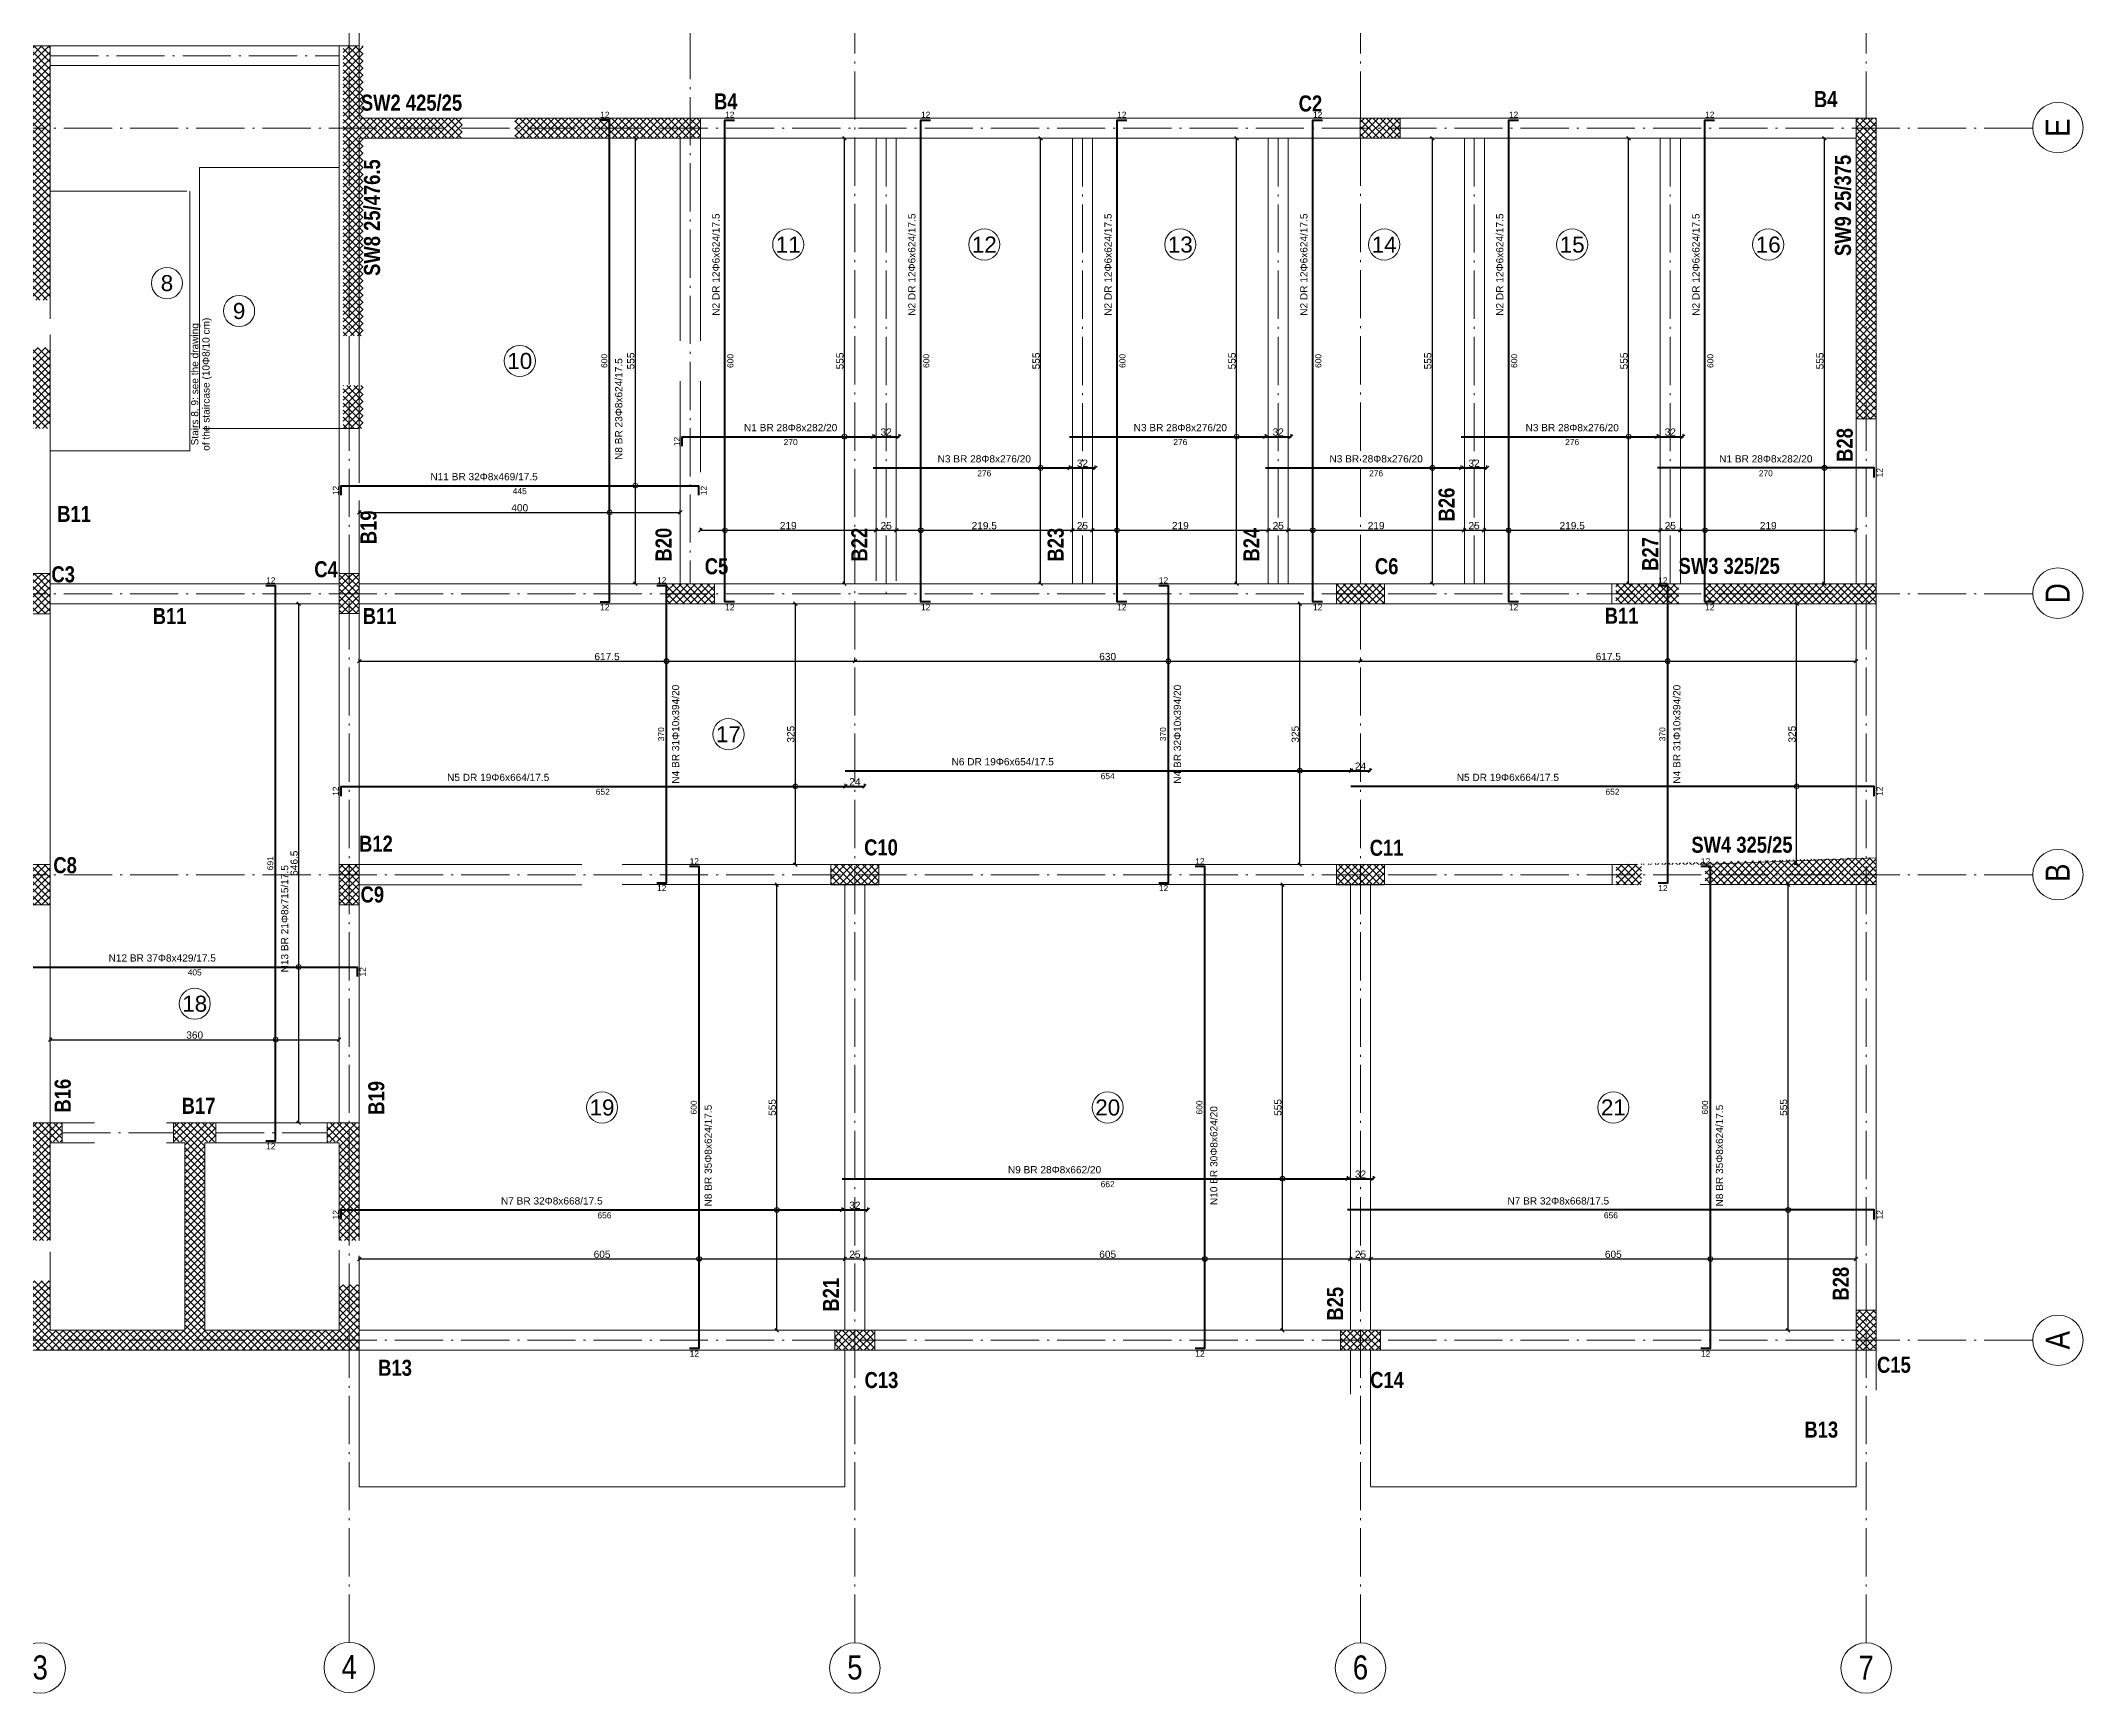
# Model space of a CAD drawing. Header units: millimetres. Extents: x -455 to 11942, y -2742 to 3320.
# Drawn here: x 1581 to 4126, y 158 to 2217 of the extents above; entities that cross this region are included whole.
import ezdxf
from ezdxf.enums import TextEntityAlignment as Align

# ---------------------------------------------------------------- set-up
doc = ezdxf.new("R2010")
doc.units = ezdxf.units.MM
doc.linetypes.add('DASHDOT', pattern=[82.5, 60, -10, 2.5, -10])
doc.linetypes.add('Solid Line copy-002', pattern=[82.5, 60, -10, 2.5, -10])
for name, color, linetype, lineweight in [('!Column', 10, 'Continuous', 50), ('!Hatch', 70, 'Continuous', 25), ('035', 30, 'Continuous', 30), ('Osi', 70, 'DASHDOT', 25), ('R-BARS-BOTTOM', 1, 'Continuous', 50), ('R-DIM', 3, 'Continuous', 18), ('R-TEXT', 7, 'Continuous', 18)]:
    doc.layers.add(name, color=color, linetype=linetype, lineweight=lineweight)
doc.layers.add('text', color=7, linetype='Continuous')
doc.styles.add('GENERATED_STYLE_2', font='ARIALN.TTF')
doc.styles.add('GENERATED_STYLE_3', font='ARIALNB.TTF')
doc.styles.add('RC_TEXT', font='arial.ttf')
doc.dimstyles.new('RC_DIM', dxfattribs={"dimtxt": 9, "dimasz": 4.5, "dimexe": 3, "dimexo": 0, "dimgap": 1.2, "dimtad": 1, "dimdec": 1, "dimdsep": 46, "dimtxsty": 'RC_TEXT', "dimblk": 'OBLIQUE', "dimcen": 2.5, "dimclrd": 3, "dimclre": 3, "dimclrt": 3, "dimazin": 3, "dimtfac": 1, "dimtmove": 2, "dimatfit": 3})

# ---------------------------------------------------------------- blocks, each defined once
blk = doc.blocks.new('FORMWORK_BACKGROUND')
at = {"layer": '!Hatch', "lineweight": 13}
h = blk.add_hatch(dxfattribs=at)
h.set_pattern_fill('ANSI37', color=8, scale=50)
h.set_pattern_definition([(45, (1555.457, 1600.075), (-4.41942, 4.41942), []), (135, (1555.457, 1600.075), (-4.41942, -4.41942), [])])
h.paths.add_polyline_path([(1580.4, 2210.6), (1567.9, 2210.6), (1567.9, 1827.3), (1580.4, 1827.3), (1580.4, 1834.7), (1567.9, 1834.7), (1567.9, 1893.7), (1580.4, 1893.7)])
h.paths.add_polyline_path([(1592.9, 2210.6), (1580.4, 2210.6), (1580.4, 1893.7), (1592.9, 1893.7)])
h.paths.add_polyline_path([(1580.4, 1734.1), (1592.9, 1734.1), (1592.9, 1834.7), (1580.4, 1834.7)])
h.paths.add_polyline_path([(1567.9, 1734.1), (1580.4, 1734.1), (1580.4, 1827.3), (1567.9, 1827.3)])
h = blk.add_hatch(dxfattribs=at)
h.set_pattern_fill('ANSI37', color=8, scale=50)
h.set_pattern_definition([(45, (1978.057, 1586.286), (-4.419417, 4.419417), []), (135, (1978.057, 1586.286), (-4.419417, -4.419417), [])])
h.paths.add_polyline_path([(2171.9, 2120.6), (2106.3, 2120.6), (2106.3, 2107.8), (2171.9, 2107.8)], flags=16)
h.paths.add_polyline_path([(2171.9, 2107.8), (2106.3, 2107.8), (2106.3, 2095.6), (2171.9, 2095.6)], flags=16)
h.paths.add_polyline_path([(2402.9, 2120.6), (2390.4, 2120.6), (2390.4, 2095.6), (2402.9, 2095.6)])
h.paths.add_polyline_path([(1957.9, 1849.3), (1970.5, 1849.3), (1970.5, 1787.6), (1957.9, 1787.6), (1957.9, 1766.1), (1957.9, 1766.1), (1957.9, 1788.6)], flags=16)
h.paths.add_polyline_path([(1970.5, 1849.3), (1982.9, 1849.3), (1982.9, 1787.6), (1970.5, 1787.6)], flags=16)
h.paths.add_polyline_path([(1957.9, 1734.1), (1982.9, 1734.1), (1982.9, 2095.6), (2390.4, 2095.6), (2390.4, 2120.6), (1982.9, 2120.6), (1982.9, 2210.6), (1957.9, 2210.6)])
h = blk.add_hatch(dxfattribs=at)
h.set_pattern_fill('ANSI37', color=8, scale=50, angle=90)
h.set_pattern_definition([(135, (497715.356, -894511.977), (-4.419417382, -4.419417382), []), (225, (497715.356, -894511.977), (4.419417382, -4.419417382), [])])
h.paths.add_polyline_path([(3224.9, 2108.1), (3224.9, 2095.6), (3249.9, 2095.6), (3249.9, 2108.1)])
h.paths.add_polyline_path([(3224.9, 2120.6), (3224.9, 2108.1), (3249.9, 2108.1), (3249.9, 2120.6)])
h.paths.add_polyline_path([(3249.9, 2108.1), (3272.7, 2108.1), (3272.7, 2120.6), (3249.9, 2120.6)])
h.paths.add_polyline_path([(3249.9, 2108.1), (3249.9, 2095.6), (3272.7, 2095.6), (3272.7, 2108.1)])
h.paths.add_polyline_path([(3272.7, 2108.1), (3272.7, 2095.6), (3274.9, 2095.6), (3274.9, 2108.1)])
h.paths.add_polyline_path([(3272.7, 2120.6), (3272.7, 2108.1), (3274.9, 2108.1), (3274.9, 2120.6)])
h = blk.add_hatch(dxfattribs=at)
h.set_pattern_fill('ANSI37', color=8, scale=50)
h.set_pattern_definition([(45, (-894889.693, -493219.714), (-4.419417382, 4.419417382), []), (135, (-894889.693, -493219.714), (-4.419417382, -4.419417382), [])])
h.paths.add_polyline_path([(3855.4, 2120.6), (3842.9, 2120.6), (3842.9, 1745.6), (3855.4, 1745.6)])
h.paths.add_polyline_path([(3867.9, 2120.6), (3855.4, 2120.6), (3855.4, 1745.6), (3867.9, 1745.6)])
h = blk.add_hatch(dxfattribs=at)
h.set_pattern_fill('ANSI37', color=8, scale=50)
h.set_pattern_definition([(45, (-894949.693, -493139.3046), (-4.419417382, 4.419417382), []), (135, (-894949.693, -493139.3046), (-4.419417382, -4.419417382), [])])
h.paths.add_polyline_path([(1580.4, 1553.1), (1567.9, 1553.1), (1567.9, 1528.1), (1580.4, 1528.1)])
h.paths.add_polyline_path([(1592.9, 1553.1), (1580.4, 1553.1), (1580.4, 1528.1), (1592.9, 1528.1)])
h.paths.add_polyline_path([(1580.4, 1528.1), (1580.4, 1505.4), (1592.9, 1505.4), (1592.9, 1528.1)])
h.paths.add_polyline_path([(1580.4, 1528.1), (1567.9, 1528.1), (1567.9, 1505.4), (1580.4, 1505.4)])
h.paths.add_polyline_path([(1580.4, 1505.4), (1567.9, 1505.4), (1567.9, 1503.1), (1580.4, 1503.1)])
h.paths.add_polyline_path([(1592.9, 1505.4), (1580.4, 1505.4), (1580.4, 1503.1), (1592.9, 1503.1)])
h = blk.add_hatch(dxfattribs=at)
h.set_pattern_fill('ANSI37', color=8, scale=50)
h.set_pattern_definition([(45, (-894544.699, -493139.0317), (-4.419417382, 4.419417382), []), (135, (-894544.699, -493139.0317), (-4.419417382, -4.419417382), [])])
h.paths.add_polyline_path([(1965.4, 1553.4), (1952.9, 1553.4), (1952.9, 1528.4), (1965.4, 1528.4)])
h.paths.add_polyline_path([(1977.9, 1553.4), (1965.4, 1553.4), (1965.4, 1528.4), (1977.9, 1528.4)])
h.paths.add_polyline_path([(1965.4, 1528.4), (1965.4, 1505.6), (1977.9, 1505.6), (1977.9, 1528.4)])
h.paths.add_polyline_path([(1965.4, 1528.4), (1952.9, 1528.4), (1952.9, 1505.6), (1965.4, 1505.6)])
h.paths.add_polyline_path([(1965.4, 1505.6), (1952.9, 1505.6), (1952.9, 1503.4), (1965.4, 1503.4)])
h.paths.add_polyline_path([(1977.9, 1505.6), (1965.4, 1505.6), (1965.4, 1503.4), (1977.9, 1503.4)])
h = blk.add_hatch(dxfattribs=at)
h.set_pattern_fill('ANSI37', color=8, scale=50)
h.set_pattern_definition([(45, (-895634.693, -493139.714), (-4.419417382, 4.419417382), []), (135, (-895634.693, -493139.714), (-4.419417382, -4.419417382), [])])
h.paths.add_polyline_path([(2420.4, 1528), (2420.4, 1540.6), (2360.4, 1540.6), (2360.4, 1528)])
h.paths.add_polyline_path([(2360.4, 1528), (2360.4, 1515.6), (2420.4, 1515.6), (2420.4, 1528)])
h = blk.add_hatch(dxfattribs=at)
h.set_pattern_fill('ANSI37', color=8, scale=50)
h.set_pattern_definition([(45, (-894824.693, -493139.714), (-4.419417382, 4.419417382), []), (135, (-894824.693, -493139.714), (-4.419417382, -4.419417382), [])])
h.paths.add_polyline_path([(3255.4, 1528), (3255.4, 1540.6), (3195.4, 1540.6), (3195.4, 1528)])
h.paths.add_polyline_path([(3195.4, 1528), (3195.4, 1515.6), (3255.4, 1515.6), (3255.4, 1528)])
h = blk.add_hatch(dxfattribs=at)
h.set_pattern_fill('ANSI37', color=8, scale=50)
h.set_pattern_definition([(45, (3585.307, 1463.786), (-4.41942, 4.41942), []), (135, (3585.307, 1463.786), (-4.41942, -4.41942), [])])
h.paths.add_polyline_path([(3654.9, 1540.6), (3621.6, 1540.6), (3621.6, 1528.1), (3654.9, 1528.1)], flags=16)
h.paths.add_polyline_path([(3654.9, 1528.1), (3621.6, 1528.1), (3621.6, 1515.6), (3649.7, 1515.6), (3654.9, 1515.6)], flags=16)
h.paths.add_polyline_path([(3855.4, 1540.6), (3543.4, 1540.6), (3543.4, 1528), (3855.4, 1528.1)])
h.paths.add_polyline_path([(3855.4, 1528.1), (3543.4, 1528), (3543.4, 1515.6), (3855.4, 1515.6)])
h.paths.add_polyline_path([(3867.9, 1540.6), (3855.4, 1540.6), (3855.4, 1528.1), (3867.9, 1528.1)])
h.paths.add_polyline_path([(3867.9, 1528.1), (3855.4, 1528.1), (3855.4, 1515.6), (3867.9, 1515.6)])
h = blk.add_hatch(dxfattribs=at)
h.set_pattern_fill('ANSI37', color=8, scale=50)
h.set_pattern_definition([(45, (3585.748, 1145.519), (-4.41942, 4.41942), []), (135, (3585.748, 1145.519), (-4.41942, -4.41942), [])])
h.paths.add_polyline_path([(3654.9, 1190.6), (3615.6, 1190.6), (3575.5, 1190.6), (3575.5, 1178.1), (3654.9, 1178.1)], flags=16)
h.paths.add_polyline_path([(3654.9, 1178.1), (3575.5, 1178.1), (3575.5, 1165.6), (3654.9, 1165.6)], flags=16)
h.paths.add_polyline_path([(3855.4, 1199.1), (3543.9, 1190.6), (3543.9, 1178), (3855.4, 1178.1)])
h.paths.add_polyline_path([(3855.4, 1178.1), (3543.9, 1178), (3543.9, 1165.6), (3855.4, 1165.6)])
h.paths.add_polyline_path([(3867.9, 1199.1), (3855.4, 1199.1), (3855.4, 1178.1), (3867.9, 1178.1)])
h.paths.add_polyline_path([(3867.9, 1178.1), (3855.4, 1178.1), (3855.4, 1165.6), (3867.9, 1165.6)])
h = blk.add_hatch(dxfattribs=at)
h.set_pattern_fill('ANSI37', color=8, scale=50)
h.set_pattern_definition([(45, (-894949.697, -493471.8046), (-4.419417382, 4.419417382), []), (135, (-894949.697, -493471.8046), (-4.419417382, -4.419417382), [])])
h.paths.add_polyline_path([(1580.4, 1190.6), (1567.9, 1190.6), (1567.9, 1165.6), (1580.4, 1165.6)])
h.paths.add_polyline_path([(1592.9, 1190.6), (1580.4, 1190.6), (1580.4, 1165.6), (1592.9, 1165.6)])
h.paths.add_polyline_path([(1580.4, 1165.6), (1580.4, 1142.9), (1592.9, 1142.9), (1592.9, 1165.6)])
h.paths.add_polyline_path([(1580.4, 1165.6), (1567.9, 1165.6), (1567.9, 1142.9), (1580.4, 1142.9)])
h.paths.add_polyline_path([(1580.4, 1142.9), (1567.9, 1142.9), (1567.9, 1140.6), (1580.4, 1140.6)])
h.paths.add_polyline_path([(1592.9, 1142.9), (1580.4, 1142.9), (1580.4, 1140.6), (1592.9, 1140.6)])
h = blk.add_hatch(dxfattribs=at)
h.set_pattern_fill('ANSI37', color=8, scale=50)
h.set_pattern_definition([(45, (-894544.7005, -493471.8046), (-4.419417382, 4.419417382), []), (135, (-894544.7005, -493471.8046), (-4.419417382, -4.419417382), [])])
h.paths.add_polyline_path([(1965.4, 1190.6), (1952.9, 1190.6), (1952.9, 1165.6), (1965.4, 1165.6)])
h.paths.add_polyline_path([(1977.9, 1190.6), (1965.4, 1190.6), (1965.4, 1165.6), (1977.9, 1165.6)])
h.paths.add_polyline_path([(1965.4, 1165.6), (1965.4, 1142.9), (1977.9, 1142.9), (1977.9, 1165.6)])
h.paths.add_polyline_path([(1965.4, 1165.6), (1952.9, 1165.6), (1952.9, 1142.9), (1965.4, 1142.9)])
h.paths.add_polyline_path([(1965.4, 1142.9), (1952.9, 1142.9), (1952.9, 1140.6), (1965.4, 1140.6)])
h.paths.add_polyline_path([(1977.9, 1142.9), (1965.4, 1142.9), (1965.4, 1140.6), (1977.9, 1140.6)])
h = blk.add_hatch(dxfattribs=at)
h.set_pattern_fill('ANSI37', color=8, scale=50)
h.set_pattern_definition([(45, (-895444.6946, -493459.714), (-4.419417382, 4.419417382), []), (135, (-895444.6946, -493459.714), (-4.419417382, -4.419417382), [])])
h.paths.add_polyline_path([(2625.4, 1178), (2625.4, 1190.6), (2565.4, 1190.6), (2565.4, 1178)])
h.paths.add_polyline_path([(2565.4, 1178), (2565.4, 1165.6), (2625.4, 1165.6), (2625.4, 1178)])
h = blk.add_hatch(dxfattribs=at)
h.set_pattern_fill('ANSI37', color=8, scale=50)
h.set_pattern_definition([(45, (-894824.752, -493460.0694), (-4.419417382, 4.419417382), []), (135, (-894824.752, -493460.0694), (-4.419417382, -4.419417382), [])])
h.paths.add_polyline_path([(3255.4, 1177.6), (3255.4, 1190.3), (3195.4, 1190.3), (3195.4, 1177.6)])
h.paths.add_polyline_path([(3195.4, 1165.6), (3255.4, 1165.6), (3255.4, 1177.6), (3195.4, 1177.6)])
h = blk.add_hatch(dxfattribs=at)
h.set_pattern_fill('ANSI37', color=8, scale=50)
h.set_pattern_definition([(45, (-894949.708, -493039.025), (-4.419417382, 4.419417382), []), (135, (-894949.708, -493039.025), (-4.419417382, -4.419417382), [])])
h.paths.add_polyline_path([(1965.5, 598.5), (1580.4, 598.4), (1580.4, 585.6), (1965.5, 585.6)])
h.paths.add_polyline_path([(1580.4, 611), (1567.9, 611), (1567.9, 598.4), (1580.4, 598.4)])
h.paths.add_polyline_path([(1580.4, 598.4), (1567.9, 598.4), (1567.9, 585.6), (1567.9, 585.6), (1580.4, 585.6)])
h.paths.add_polyline_path([(1977.9, 598.5), (1965.5, 598.5), (1965.5, 585.6), (1977.9, 585.6), (1977.9, 586.3)])
h.paths.add_polyline_path([(1764.2, 781.6), (1781.6, 781.6)], flags=16)
h.paths.add_polyline_path([(1977.9, 667.3), (1965.5, 667.3), (1965.5, 598.5), (1977.9, 598.5)])
h.paths.add_polyline_path([(1580.4, 672.3), (1567.9, 672.3), (1567.9, 611), (1580.4, 611)])
h.paths.add_polyline_path([(1592.9, 672.3), (1580.4, 672.3), (1580.4, 611), (1592.9, 611)])
h.paths.add_polyline_path([(1607.9, 869.1), (1580.4, 869.1), (1580.4, 722.3), (1592.9, 722.3), (1592.9, 845.1), (1607.9, 845.1)])
h.paths.add_polyline_path([(1580.4, 869.1), (1567.9, 869.1), (1567.9, 722.3), (1580.4, 722.3)])
h.paths.add_polyline_path([(1965.5, 869.1), (1937.9, 869.1), (1937.9, 845.1), (1952.9, 845.1), (1952.9, 722.3), (1965.5, 722.3)])
h.paths.add_polyline_path([(1977.9, 869.1), (1965.5, 869.1), (1965.5, 722.3), (1977.9, 722.3)])
h.paths.add_polyline_path([(1799.4, 869.1), (1746.4, 869.1), (1746.4, 845.1), (1760.4, 845.1), (1760.4, 610.6), (1592.9, 610.6), (1580.4, 610.8), (1580.4, 598.4), (1965.5, 598.5), (1965.5, 667.3), (1952.9, 667.3), (1952.9, 610.6), (1785.4, 610.6), (1785.4, 845.1), (1799.4, 845.1)])
h = blk.add_hatch(dxfattribs=at)
h.set_pattern_fill('ANSI37', color=8, scale=50)
h.set_pattern_definition([(45, (-892684.754, -493986.8046), (-4.419417382, 4.419417382), []), (135, (-892684.754, -493986.8046), (-4.419417382, -4.419417382), [])])
h.paths.add_polyline_path([(3855.4, 635.6), (3842.9, 635.6), (3842.9, 610.6), (3855.4, 610.6)])
h.paths.add_polyline_path([(3867.9, 635.6), (3855.4, 635.6), (3855.4, 610.6), (3867.9, 610.6)])
h.paths.add_polyline_path([(3855.4, 610.6), (3855.4, 587.9), (3867.9, 587.9), (3867.9, 610.6)])
h.paths.add_polyline_path([(3855.4, 610.6), (3842.9, 610.6), (3842.9, 587.9), (3855.4, 587.9)])
h.paths.add_polyline_path([(3855.4, 587.9), (3842.9, 587.9), (3842.9, 585.6), (3855.4, 585.6)])
h.paths.add_polyline_path([(3867.9, 587.9), (3855.4, 587.9), (3855.4, 585.6), (3867.9, 585.6)])
h = blk.add_hatch(dxfattribs=at)
h.set_pattern_fill('ANSI37', color=8, scale=50, angle=90)
h.set_pattern_definition([(135, (497182.8414, -895911.977), (-4.419417382, -4.419417382), []), (225, (497182.8414, -895911.977), (4.419417382, -4.419417382), [])])
h.paths.add_polyline_path([(2570.4, 598.1), (2570.4, 585.6), (2595.4, 585.6), (2595.4, 598.1)])
h.paths.add_polyline_path([(2570.4, 610.6), (2570.4, 598.1), (2595.4, 598.1), (2595.4, 610.6)])
h.paths.add_polyline_path([(2595.4, 598.1), (2618.2, 598.1), (2618.2, 610.6), (2595.4, 610.6)])
h.paths.add_polyline_path([(2595.4, 598.1), (2595.4, 585.6), (2618.2, 585.6), (2618.2, 598.1)])
h.paths.add_polyline_path([(2618.2, 598.1), (2618.2, 585.6), (2620.4, 585.6), (2620.4, 598.1)])
h.paths.add_polyline_path([(2618.2, 610.6), (2618.2, 598.1), (2620.4, 598.1), (2620.4, 610.6)])
h = blk.add_hatch(dxfattribs=at)
h.set_pattern_fill('ANSI37', color=8, scale=50, angle=90)
h.set_pattern_definition([(135, (497802.8546, -895911.977), (-4.419417382, -4.419417382), []), (225, (497802.8546, -895911.977), (4.419417382, -4.419417382), [])])
h.paths.add_polyline_path([(3200.4, 598.1), (3200.4, 585.6), (3225.4, 585.6), (3225.4, 598.1)])
h.paths.add_polyline_path([(3200.4, 610.6), (3200.4, 598.1), (3225.4, 598.1), (3225.4, 610.6)])
h.paths.add_polyline_path([(3225.4, 598.1), (3248.2, 598.1), (3248.2, 610.6), (3225.4, 610.6)])
h.paths.add_polyline_path([(3225.4, 598.1), (3225.4, 585.6), (3248.2, 585.6), (3248.2, 598.1)])
h.paths.add_polyline_path([(3248.2, 598.1), (3248.2, 585.6), (3250.4, 585.6), (3250.4, 598.1)])
h.paths.add_polyline_path([(3248.2, 610.6), (3248.2, 598.1), (3250.4, 598.1), (3250.4, 610.6)])
at = {"layer": '!Column', "color": 8, "lineweight": 13}
for p, q in [((1977.9, 2120.6), (2402.9, 2120.6)), ((2402.9, 2120.6), (2402.9, 2095.6)), ((3867.9, 2120.6), (3842.9, 2120.6)), ((3842.9, 2120.6), (3842.9, 1745.6)), ((3867.9, 1745.6), (3867.9, 2120.6)), ((2127.8, 2095.6), (1977.9, 2095.6)), ((2402.9, 2095.6), (2139.8, 2095.6)), ((1952.9, 1734.1), (1977.8, 1734.1)), ((3842.9, 1746.1), (3867.9, 1746.1)), ((3570.8, 1540.6), (3538.4, 1540.6)), ((3538.4, 1540.6), (3538.4, 1515.6)), ((3867.9, 1540.6), (3694.7, 1540.6)), ((3867.9, 1515.6), (3867.9, 1540.6)), ((3538.4, 1515.6), (3570.1, 1515.6)), ((3694.7, 1515.6), (3867.9, 1515.6)), ((3867.9, 1199.1), (3648.6, 1190.6)), ((3867.9, 1166), (3867.9, 1199.5)), ((3570.5, 1190.6), (3538.9, 1190.6)), ((3538.9, 1190.6), (3538.9, 1165.6)), ((3538.9, 1165.7), (3570.5, 1165.6)), ((3648.6, 1165.7), (3867.9, 1165.7)), ((1567.9, 869.1), (1607.9, 869.1)), ((1607.9, 869.1), (1607.9, 843.8)), ((1746.4, 869.1), (1799.4, 869.1)), ((1746.4, 869.1), (1746.4, 844.1)), ((1799.4, 869.1), (1799.4, 843.8)), ((1937.9, 869.1), (1977.9, 869.1)), ((1937.9, 869.1), (1937.9, 844.1)), ((1977.9, 869.1), (1977.9, 722.3)), ((1592.9, 844.1), (1592.9, 722.3)), ((1592.9, 843.8), (1592.9, 722.3)), ((1746.4, 844.1), (1760.4, 844.1)), ((1760.4, 844.1), (1760.4, 610.6)), ((1785.4, 844.1), (1785.4, 610.6)), ((1785.4, 844.1), (1799.4, 844.1)), ((1937.9, 844.1), (1952.9, 844.1)), ((1952.9, 843.8), (1952.9, 722.3)), ((1592.9, 708.3), (1592.9, 610.6)), ((1592.9, 708.3), (1592.9, 610.6)), ((1952.9, 710.3), (1952.9, 610.6)), ((1977.9, 703.3), (1977.9, 586.3)), ((1567.9, 585.6), (1977.9, 585.6)), ((1592.9, 610.6), (1760.4, 610.6)), ((1760.4, 610.6), (1592.9, 610.6)), ((1952.9, 610.6), (1785.4, 610.6)), ((1952.9, 610.6), (1785.4, 610.6))]:
    blk.add_line(p, q, dxfattribs=at)
for points in [[(1567.9, 1734.1), (1567.9, 2210.6), (1592.9, 2210.6), (1592.9, 1870.5)], [(1592.9, 2185.4), (1592.9, 2210.6), (1567.9, 2210.6), (1567.9, 2183.4)], [(1952.9, 1789.6), (1952.9, 2210.6), (1977.9, 2210.6), (1977.9, 2120.6)], [(1977.9, 2095.6), (1977.9, 1734.1)], [(1592.9, 1850.5), (1592.9, 1734.1)], [(1952.9, 1734.1), (1952.9, 1767.1)]]:
    blk.add_lwpolyline(points, dxfattribs=at)
for points in [[(3224.9, 2095.6), (3274.9, 2095.6), (3274.9, 2120.6), (3224.9, 2120.6)], [(1567.9, 1553.1), (1567.9, 1503.1), (1592.9, 1503.1), (1592.9, 1553.1)], [(1952.9, 1553.4), (1952.9, 1503.4), (1977.9, 1503.4), (1977.9, 1553.4)], [(2360.4, 1515.6), (2420.4, 1515.6), (2420.4, 1540.6), (2360.4, 1540.6)], [(3195.4, 1515.6), (3255.4, 1515.6), (3255.4, 1540.6), (3195.4, 1540.6)], [(1567.9, 1190.6), (1567.9, 1140.6), (1592.9, 1140.6), (1592.9, 1190.6)], [(1952.9, 1190.6), (1952.9, 1140.6), (1977.9, 1140.6), (1977.9, 1190.6)], [(2565.4, 1165.6), (2625.4, 1165.6), (2625.4, 1190.6), (2565.4, 1190.6)], [(3195.4, 1165.6), (3255.4, 1165.6), (3255.4, 1190.6), (3195.4, 1190.6)], [(3842.9, 635.6), (3842.9, 585.6), (3867.9, 585.6), (3867.9, 635.6)], [(2570.4, 585.6), (2620.4, 585.6), (2620.4, 610.6), (2570.4, 610.6)], [(3200.4, 585.6), (3250.4, 585.6), (3250.4, 610.6), (3200.4, 610.6)]]:
    blk.add_lwpolyline(points, close=True, dxfattribs=at)
at = {"layer": '035', "color": 8, "lineweight": 13}
for p, q in [((1977.9, 2423.8), (1977.9, 2210.6)), ((1567.9, 2210.6), (1977.9, 2210.6)), ((1592.9, 1874.7), (1592.9, 2206.3)), ((1952.9, 1551.6), (1952.9, 2190.6)), ((1977.9, 2190.6), (1977.9, 2190.6)), ((1592.9, 2186), (1952.9, 2186)), ((1977.9, 2120.6), (3867.9, 2120.6)), ((3867.9, 2120.6), (3867.9, 1539.9)), ((1977.9, 2095.6), (3842.9, 2095.6)), ((2377.9, 1843.1), (2377.9, 2096.3)), ((2402.9, 1843.1), (2402.9, 2096.3)), ((2621.9, 1544.1), (2621.9, 2095.6)), ((2646.9, 1544.1), (2646.9, 2095.6)), ((2866.4, 1540.6), (2866.4, 2095.6)), ((2891.4, 1540.6), (2891.4, 2095.6)), ((3110.4, 1540.6), (3110.4, 2095.6)), ((3135.4, 1540.6), (3135.4, 2095.6)), ((3354.9, 1540.6), (3354.9, 2095.6)), ((3379.9, 1540.6), (3379.9, 2095.6)), ((3598.9, 1540.6), (3598.9, 2095.6)), ((3623.9, 1540.6), (3623.9, 2095.6)), ((3842.9, 1540.6), (3842.9, 2096.3)), ((1778.9, 2059.1), (1952.9, 2059.1)), ((1778.9, 2059.1), (1778.9, 1734.1)), ((1592.9, 2029.6), (1762.9, 2029.6)), ((1766.9, 2029.6), (1766.9, 1706.1)), ((1592.9, 1553.4), (1592.9, 1848.2)), ((2377.9, 1540.6), (2377.9, 1793.1)), ((2402.9, 1679.6), (2402.9, 1793.1)), ((1977.8, 1666.1), (1977.8, 1767.1)), ((1782.9, 1734.1), (1952.9, 1734.1)), ((1592.9, 1706.1), (1766.9, 1706.1)), ((1977.9, 1541.4), (1977.9, 1644.2)), ((1952.9, 1540.6), (1592.9, 1540.6)), ((1977.9, 1540.6), (3867.9, 1540.6)), ((1952.9, 1515.6), (1592.9, 1515.6)), ((1592.9, 829.1), (1592.9, 1505.6)), ((1952.9, 1170.9), (1952.9, 1503.4)), ((1977.9, 1515.6), (3842.9, 1515.6)), ((1977.9, 1170.9), (1977.9, 1503.4)), ((3842.9, 1199.1), (3842.9, 1516.3)), ((3867.9, 535.9), (3867.9, 1516.3)), ((1952.9, 1190.6), (2255.4, 1190.6)), ((2305.4, 1190.9), (3538.9, 1190.9)), ((1977.9, 1165.6), (2255.4, 1165.6)), ((2305.4, 1165.9), (3538.9, 1165.9)), ((2582.9, 610.9), (2582.9, 1166.2)), ((2607.9, 610.6), (2607.9, 1166.2)), ((3212.9, 610.6), (3212.9, 1166.5)), ((3237.9, 610.6), (3237.9, 1166.5)), ((1952.9, 869.1), (1952.9, 1140.9)), ((1977.9, 869.1), (1977.9, 1140.9)), ((1567.9, 869.1), (1647.9, 869.1)), ((1737.9, 869.1), (1977.9, 869.1)), ((1592.9, 844.1), (1647.9, 844.1)), ((1737.9, 844.1), (1746.4, 844.1)), ((1799.4, 844.1), (1937.9, 844.1)), ((1977.9, 618.5), (1977.9, 631)), ((688.9, 585.6), (3867.9, 585.6)), ((1977.9, 610.6), (3842.9, 610.6)), ((3212.9, 585.6), (3212.9, 530.9))]:
    blk.add_line(p, q, dxfattribs=at)
at = {"layer": '035', "color": 8, "linetype": 'Continuous', "lineweight": 13}
for p, q in [((3842.9, 415.6), (3842.9, 1166.3)), ((1977.9, 586.3), (1977.9, 415.6)), ((2582.9, 585.6), (2582.9, 415.6)), ((3237.9, 416.3), (3237.9, 586.3)), ((2582.9, 415.6), (1977.9, 415.6)), ((3842.9, 415.6), (3238, 415.6))]:
    blk.add_line(p, q, dxfattribs=at)
at = {"layer": '035', "color": 8, "lineweight": 13}
for centre, start, end in [((1952.9, 1599.2), 270, 359.9993), ((1978, 1541.4), 179.9993, 270)]:
    blk.add_arc(centre, 0.05, start, end, dxfattribs=at)
at = {"layer": 'Osi', "color": 8, "linetype": 'Solid Line copy-002', "lineweight": 13}
for p, q in [((1965.4, 221.3), (1965.4, 2641.8)), ((2390.4, 2641.8), (2390.4, 1540.6)), ((2595.4, 221.3), (2595.4, 2641.8)), ((3225.4, 221.3), (3225.4, 2641.8)), ((3855.4, 221.3), (3855.4, 2641.8)), ((1592.9, 2198.1), (1952.9, 2198.1)), ((124.9, 2108.1), (4063, 2108.1)), ((2634.4, 2095.6), (2634.4, 1528.8)), ((2878.9, 2095.6), (2878.9, 1540.6)), ((3122.9, 2095.6), (3122.9, 1540.6)), ((3366.9, 2095.6), (3366.9, 1540.6)), ((3611.4, 2095.6), (3611.4, 1540.6)), ((124.9, 1528.1), (4063, 1528.1)), ((124.9, 1178.1), (4063, 1178.1)), ((1607.9, 856.6), (1746.4, 856.6)), ((1799.4, 856.6), (1937.9, 856.6)), ((124.9, 598.1), (4063, 598.1))]:
    blk.add_line(p, q, dxfattribs=at)
at = {"layer": 'Osi', "color": 8, "linetype": 'Continuous', "lineweight": 13}
for centre in [(4094.4, 2108.8), (4094.4, 1528.8), (4094.4, 1178.1), (4094.4, 598.1), (1580.4, 189.8), (1965.4, 190.5), (2595.4, 189.8), (3225.4, 189.8), (3855.4, 189.8)]:
    blk.add_circle(centre, 31.4, dxfattribs=at)
at = {"layer": '035', "color": 8, "linetype": 'Continuous', "lineweight": 13, "insert": (1622.6, 1637.6), "char_height": 20, "attachment_point": 2, "style": 'GENERATED_STYLE_3'}
blk.add_mtext('B11', dxfattribs=at)
at = {"layer": 'text', "color": 8, "linetype": 'Continuous', "lineweight": 13}
for s, insert, char_height, attachment_point, style in [('SW2 425/25', (2043, 2149.9), 20, 2, 'GENERATED_STYLE_3'), ('B4', (2434.6, 2151.4), 20, 2, 'GENERATED_STYLE_3'), ('C2', (3163, 2148.9), 20, 2, 'GENERATED_STYLE_3'), ('B4', (3805, 2154.3), 20, 2, 'GENERATED_STYLE_3'), ('C3', (1609, 1562.3), 20, 2, 'GENERATED_STYLE_3'), ('C4', (1936.5, 1568.6), 20, 2, 'GENERATED_STYLE_3'), ('C5', (2423, 1572.3), 20, 2, 'GENERATED_STYLE_3'), ('C6', (3258, 1572.3), 20, 2, 'GENERATED_STYLE_3'), ('SW3 325/25', (3684.8, 1572.8), 20, 2, 'GENERATED_STYLE_3'), ('B11', (1741.6, 1510.3), 20, 2, 'GENERATED_STYLE_3'), ('B11', (2003.3, 1510.3), 20, 2, 'GENERATED_STYLE_3'), ('B11', (3550.7, 1510.7), 20, 2, 'GENERATED_STYLE_3'), ('B12', (1998.7, 1226.7), 20, 2, 'GENERATED_STYLE_3'), ('C10', (2628, 1222.1), 20, 2, 'GENERATED_STYLE_3'), ('C11', (3257.9, 1221.6), 20, 2, 'GENERATED_STYLE_3'), ('SW4 325/25', (3700.7, 1225.4), 20, 2, 'GENERATED_STYLE_3'), ('C8', (1611.4, 1199.9), 20, 2, 'GENERATED_STYLE_3'), ('C9', (1994.2, 1163.4), 20, 2, 'GENERATED_STYLE_3'), ('B17', (1777.7, 900.1), 20, 2, 'GENERATED_STYLE_3'), ('B13', (2022.5, 573.8), 20, 2, 'GENERATED_STYLE_3'), ('C15', (3890, 577.5), 20, 2, 'GENERATED_STYLE_3'), ('C13', (2628.5, 558.5), 20, 2, 'GENERATED_STYLE_3'), ('C14', (3258.5, 558.6), 20, 2, 'GENERATED_STYLE_3'), ('B13', (3799.5, 496.8), 20, 2, 'GENERATED_STYLE_3'), ('3', (1580.4, 190.2), 30, 5, 'GENERATED_STYLE_2'), ('4', (1965.4, 190.9), 30, 5, 'GENERATED_STYLE_2'), ('5', (2595.4, 190.2), 30, 5, 'GENERATED_STYLE_2'), ('6', (3225.4, 190.2), 30, 5, 'GENERATED_STYLE_2'), ('7', (3855.4, 190.2), 30, 5, 'GENERATED_STYLE_2')]:
    blk.add_mtext(s, dxfattribs=dict(at, insert=insert, char_height=char_height, attachment_point=attachment_point, style=style))
at = {"layer": 'text', "color": 8, "linetype": 'Continuous', "lineweight": 13, "rotation": 90}
for s, insert, char_height, attachment_point, style in [('E', (4094, 2108.8), 30, 5, 'GENERATED_STYLE_2'), ('SW8 25/476.5', (1983.8, 1996.7), 20, 2, 'GENERATED_STYLE_3'), ('SW9 25/375', (3816.5, 2011.8), 20, 2, 'GENERATED_STYLE_3'), ('B28', (3818.7, 1713.4), 20, 2, 'GENERATED_STYLE_3'), ('B26', (3322.6, 1639.2), 20, 2, 'GENERATED_STYLE_3'), ('B19', (1979.4, 1610.8), 20, 2, 'GENERATED_STYLE_3'), ('B20', (2347, 1589.2), 20, 2, 'GENERATED_STYLE_3'), ('B22', (2591, 1589.2), 20, 2, 'GENERATED_STYLE_3'), ('B23', (2835.5, 1589.2), 20, 2, 'GENERATED_STYLE_3'), ('B24', (3079.5, 1589.2), 20, 2, 'GENERATED_STYLE_3'), ('B27', (3576.3, 1577.7), 20, 2, 'GENERATED_STYLE_3'), ('D', (4094, 1528.8), 30, 5, 'GENERATED_STYLE_2'), ('B', (4094, 1180.5), 30, 5, 'GENERATED_STYLE_2'), ('B16', (1598.4, 902.8), 20, 2, 'GENERATED_STYLE_3'), ('B19', (1989.1, 900), 20, 2, 'GENERATED_STYLE_3'), ('B28', (3813.8, 668.5), 20, 2, 'GENERATED_STYLE_3'), ('B21', (2555.6, 654.7), 20, 2, 'GENERATED_STYLE_3'), ('B25', (3183.8, 643.5), 20, 2, 'GENERATED_STYLE_3'), ('A', (4094, 598.1), 30, 5, 'GENERATED_STYLE_2')]:
    blk.add_mtext(s, dxfattribs=dict(at, insert=insert, char_height=char_height, attachment_point=attachment_point, style=style))
blk = doc.blocks.new('_Oblique')
at = {"color": 0, "linetype": 'ByBlock', "lineweight": -2}
blk.add_line((-0.5, -0.5), (0.5, 0.5), dxfattribs=at)

msp = doc.modelspace()

# ---------------------------------------------------------------- linework, layer by layer
at = {"layer": 'R-BARS-BOTTOM'}
for points in [[(2277.9, 1518.1), (2289.9, 1518.1), (2289.9, 2118.1), (2277.9, 2118.1)], [(2445.56, 1518.1), (2433.56, 1518.1), (2433.56, 2118.1), (2445.56, 2118.1)], [(2689.63, 1518.1), (2677.63, 1518.1), (2677.63, 2118.1), (2689.63, 2118.1)], [(2934.06, 1518.1), (2922.06, 1518.1), (2922.06, 2118.1), (2934.06, 2118.1)], [(3178.06, 1518.1), (3166.06, 1518.1), (3166.06, 2118.1), (3178.06, 2118.1)], [(3422.13, 1518.1), (3410.13, 1518.1), (3410.13, 2118.1), (3422.13, 2118.1)], [(3666.56, 1518.1), (3654.56, 1518.1), (3654.56, 2118.1), (3666.56, 2118.1)], [(2380.4, 1711.75), (2380.4, 1723.75), (2650.4, 1723.75)], [(2862.9, 1723.75), (3138.9, 1723.75)], [(3350.9, 1723.75), (3627.4, 1723.75)], [(2618.4, 1684.9), (2894.9, 1684.9)], [(3106.9, 1684.9), (3382.9, 1684.9)], [(3865.4, 1672.9), (3865.4, 1684.9), (3595.4, 1684.9)], [(1955.4, 1650.7), (1955.4, 1662.7), (2400.4, 1662.7), (2400.4, 1650.7)], [(1861.7, 846.6), (1873.7, 846.6), (1873.7, 1538.1), (1861.7, 1538.1)], [(2348.75, 1168.1), (2360.75, 1168.1), (2360.75, 1538.1), (2348.75, 1538.1)], [(2974, 1168.1), (2986, 1168.1), (2986, 1538.1), (2974, 1538.1)], [(3596.25, 1168.1), (3608.25, 1168.1), (3608.25, 1538.1), (3596.25, 1538.1)], [(2583.4, 1307.6), (3237.4, 1307.6)], [(1955.4, 1276.1), (1955.4, 1288.1), (2607.4, 1288.1)], [(3865.4, 1276.1), (3865.4, 1288.1), (3213.4, 1288.1)], [(2389.4, 588.1), (2401.4, 588.1), (2401.4, 1188.1), (2389.4, 1188.1)], [(3019.4, 588.1), (3031.4, 588.1), (3031.4, 1188.1), (3019.4, 1188.1)], [(3649.4, 588.1), (3661.4, 588.1), (3661.4, 1188.1), (3649.4, 1188.1)], [(1570.4, 1051.05), (1570.4, 1063.05), (1975.4, 1063.05), (1975.4, 1051.05)], [(2579.4, 799.3), (3241.4, 799.3)], [(1955.4, 748.45), (1955.4, 760.45), (2611.4, 760.45)], [(3865.4, 748.45), (3865.4, 760.45), (3209.4, 760.45)]]:
    msp.add_lwpolyline(points, dxfattribs=at)
at = {"layer": 'R-DIM'}
for centre in [(2582.48, 1723.75), (3070.98, 1723.75), (3559.39, 1723.75), (2826.89, 1684.9), (3314.98, 1684.9), (3803.48, 1684.9), (2321.9, 1662.7), (2289.9, 1629.4), (2433.56, 1607.2), (2677.63, 1607.2), (2922.06, 1607.2), (3166.06, 1607.2), (3410.13, 1607.2), (3654.56, 1607.2), (2360.75, 1444.1), (2986, 1444.1), (3608.25, 1444.1), (3149.8, 1307.6), (2521.3, 1288.1), (3768.8, 1288.1), (1902.5, 1063.05), (1873.7, 972.54), (3128.2, 799.3), (2498.2, 760.45), (3758.2, 760.45), (2401.4, 699.4), (3031.4, 699.4), (3661.4, 699.4)]:
    msp.add_circle(centre, 3, dxfattribs=at)
at = {"layer": 'R-TEXT'}
for centre in [(2512.4, 1963.1), (2756.65, 1963.1), (3000.9, 1963.1), (3254.9, 1963.1), (3489.15, 1963.1), (3733.4, 1963.1), (1738.33, 1915.09), (1828.17, 1880.34), (2177.9, 1818.1), (2437.9, 1353.1), (1772.9, 1017.35), (2280.4, 888.1), (2910.4, 888.1), (3540.4, 888.1)]:
    msp.add_circle(centre, 19.4, dxfattribs=at)

# ---------------------------------------------------------------- block references
msp.add_blockref('FORMWORK_BACKGROUND', (0, 0))

# ---------------------------------------------------------------- texts
at = {"layer": 'R-TEXT', "style": 'RC_TEXT'}
for s, height, p in [('12', 7.5, (2283.9, 2124.85)), ('12', 7.5, (2439.56, 2124.85)), ('12', 7.5, (2683.63, 2124.85)), ('12', 7.5, (2928.06, 2124.85)), ('12', 7.5, (3172.06, 2124.85)), ('12', 7.5, (3416.13, 2124.85)), ('12', 7.5, (3660.56, 2124.85)), ('11', 20, (2512.4, 1963.1)), ('12', 20, (2756.65, 1963.1)), ('13', 20, (3000.9, 1963.1)), ('14', 20, (3254.9, 1963.1)), ('15', 20, (3489.15, 1963.1)), ('16', 20, (3733.4, 1963.1)), ('8', 20, (1738.33, 1915.09)), ('9', 20, (1828.17, 1880.34)), ('10', 20, (2177.9, 1818.1)), ('N1 BR 28Φ8x282/20', 9, (2515.4, 1735)), ('N3 BR 28Φ8x276/20', 9, (3000.9, 1735)), ('N3 BR 28Φ8x276/20', 9, (3489.15, 1735)), ('270', 7.5, (2515.4, 1717)), ('276', 7.5, (3000.9, 1717)), ('276', 7.5, (3489.15, 1717)), ('N3 BR 28Φ8x276/20', 9, (2756.65, 1696.15)), ('276', 7.5, (2756.65, 1678.15)), ('N3 BR 28Φ8x276/20', 9, (3244.9, 1696.15)), ('276', 7.5, (3244.9, 1678.15)), ('N1 BR 28Φ8x282/20', 9, (3730.4, 1696.15)), ('270', 7.5, (3730.4, 1678.15)), ('N11 BR 32Φ8x469/17.5', 9, (2133.4, 1673.95)), ('445', 7.5, (2177.9, 1655.95)), ('12', 7.5, (1867.7, 1544.85)), ('12', 7.5, (2354.75, 1544.85)), ('12', 7.5, (2980, 1544.85)), ('12', 7.5, (3602.25, 1544.85)), ('12', 7.5, (2283.9, 1511.35)), ('12', 7.5, (2439.56, 1511.35)), ('12', 7.5, (2683.63, 1511.35)), ('12', 7.5, (2928.06, 1511.35)), ('12', 7.5, (3172.06, 1511.35)), ('12', 7.5, (3416.13, 1511.35)), ('12', 7.5, (3660.56, 1511.35)), ('17', 20, (2437.9, 1353.1)), ('N6 DR 19Φ6x654/17.5', 9, (2779.6, 1318.85)), ('N5 DR 19Φ6x664/17.5', 9, (2151, 1299.35)), ('654', 7.5, (2910.4, 1300.85)), ('N5 DR 19Φ6x664/17.5', 9, (3409, 1299.35)), ('652', 7.5, (2281.4, 1281.35)), ('652', 7.5, (3539.4, 1281.35)), ('12', 7.5, (2395.4, 1194.85)), ('12', 7.5, (3025.4, 1194.85)), ('12', 7.5, (3655.4, 1194.85)), ('12', 7.5, (2354.75, 1161.35)), ('12', 7.5, (2980, 1161.35)), ('12', 7.5, (3602.25, 1161.35)), ('N12 BR 37Φ8x429/17.5', 9, (1732.4, 1074.3)), ('405', 7.5, (1772.9, 1056.3)), ('18', 20, (1772.9, 1017.35)), ('19', 20, (2280.4, 888.1)), ('20', 20, (2910.4, 888.1)), ('21', 20, (3540.4, 888.1)), ('12', 7.5, (1867.7, 839.85)), ('N9 BR 28Φ8x662/20', 9, (2844.2, 810.55)), ('662', 7.5, (2910.4, 792.55)), ('N7 BR 32Φ8x668/17.5', 9, (2217.8, 771.7)), ('N7 BR 32Φ8x668/17.5', 9, (3471.8, 771.7)), ('656', 7.5, (2283.4, 753.7)), ('656', 7.5, (3537.4, 753.7)), ('12', 7.5, (2395.4, 581.35)), ('12', 7.5, (3025.4, 581.35)), ('12', 7.5, (3655.4, 581.35))]:
    msp.add_text(s, height=height, dxfattribs=at).set_placement(p, align=Align.MIDDLE_CENTER)
for s, height, p in [('N2 DR 12Φ6x624/17.5', 9, (2422.31, 1938.1)), ('N2 DR 12Φ6x624/17.5', 9, (2666.38, 1938.1)), ('N2 DR 12Φ6x624/17.5', 9, (2910.81, 1938.1)), ('N2 DR 12Φ6x624/17.5', 9, (3154.81, 1938.1)), ('N2 DR 12Φ6x624/17.5', 9, (3398.88, 1938.1)), ('N2 DR 12Φ6x624/17.5', 9, (3643.31, 1938.1)), ('Stairs 8, 9: see the drawing', 9, (1772.9, 1789.1)), ('of the staircase (10Φ8/10 cm)', 9, (1786.9, 1789.1)), ('600', 7.5, (2283.15, 1818.1)), ('N8 BR 23Φ8x624/17.5', 9, (2301.15, 1758.1)), ('600', 7.5, (2440.31, 1818.1)), ('600', 7.5, (2684.38, 1818.1)), ('600', 7.5, (2928.81, 1818.1)), ('600', 7.5, (3172.81, 1818.1)), ('600', 7.5, (3416.88, 1818.1)), ('600', 7.5, (3661.31, 1818.1)), ('12', 7.5, (2373.65, 1717.75)), ('12', 7.5, (3872.15, 1678.9)), ('12', 7.5, (1948.65, 1656.7)), ('12', 7.5, (2407.15, 1656.7)), ('N4 BR 31Φ10x394/20', 9, (2372, 1353.1)), ('N4 BR 32Φ10x394/20', 9, (2997.25, 1353.1)), ('N4 BR 31Φ10x394/20', 9, (3619.5, 1353.1)), ('370', 7.5, (2354, 1353.1)), ('370', 7.5, (2979.25, 1353.1)), ('370', 7.5, (3601.5, 1353.1)), ('12', 7.5, (1948.65, 1282.1)), ('12', 7.5, (3872.15, 1282.1)), ('691', 7.5, (1866.95, 1192.35)), ('N13 BR 21Φ8x715/17.5', 9, (1884.95, 1123.2)), ('12', 7.5, (1982.15, 1057.05)), ('600', 7.5, (2394.65, 888.1)), ('N8 BR 35Φ8x624/17.5', 9, (2412.65, 828.1)), ('600', 7.5, (3024.65, 888.1)), ('600', 7.5, (3654.65, 888.1)), ('N8 BR 35Φ8x624/17.5', 9, (3672.65, 828.1)), ('N10 BR 30Φ8x624/20', 9, (3042.65, 828.1)), ('12', 7.5, (1948.65, 754.45)), ('12', 7.5, (3872.15, 754.45))]:
    msp.add_text(s, height=height, rotation=90, dxfattribs=at).set_placement(p, align=Align.MIDDLE_CENTER)

# ---------------------------------------------------------------- dimensions: what is measured, and where the dimension line sits
at = {"layer": 'R-DIM'}
for base, p1, p2 in [((2321.9, 1540.6), (2321.9, 1540.6), (2321.9, 2095.6)), ((2582.48, 1540.6), (2582.48, 1540.6), (2582.48, 2095.6)), ((2826.89, 1540.6), (2826.89, 1540.6), (2826.89, 2095.6)), ((3070.98, 1540.6), (3070.98, 1540.6), (3070.98, 2095.6)), ((3314.98, 1540.6), (3314.98, 1540.6), (3314.98, 2095.6)), ((3559.39, 1540.6), (3559.39, 1540.6), (3559.39, 2095.6)), ((3803.48, 1540.6), (3803.48, 1540.6), (3803.48, 2095.6)), ((1902.5, 869.1), (1902.5, 869.1), (1902.5, 1515.6)), ((2521.3, 1190.6), (2521.3, 1190.6), (2521.3, 1515.6)), ((3149.8, 1190.6), (3149.8, 1190.6), (3149.8, 1515.6)), ((3768.8, 1190.6), (3768.8, 1190.6), (3768.8, 1515.6)), ((2498.2, 610.6), (2498.2, 610.6), (2498.2, 1165.6)), ((3128.2, 610.6), (3128.2, 610.6), (3128.2, 1165.6)), ((3758.2, 610.6), (3758.2, 610.6), (3758.2, 1165.6))]:
    msp.add_linear_dim(base=base, p1=p1, p2=p2, angle=90, dimstyle='RC_DIM', dxfattribs=at).render()
for base, p1, p2 in [((2618.4, 1723.75), (2618.4, 1723.75), (2650.4, 1723.75)), ((3106.9, 1723.75), (3106.9, 1723.75), (3138.9, 1723.75)), ((3595.4, 1723.75), (3595.4, 1723.75), (3627.4, 1723.75)), ((2862.9, 1684.9), (2862.9, 1684.9), (2894.9, 1684.9)), ((3350.9, 1684.9), (3350.9, 1684.9), (3382.9, 1684.9)), ((1977.9, 1629.4), (1977.9, 1629.4), (2377.9, 1629.4)), ((2402.9, 1607.2), (2402.9, 1607.2), (2621.9, 1607.2)), ((2621.9, 1607.2), (2621.9, 1607.2), (2646.9, 1607.2)), ((2646.9, 1607.2), (2646.9, 1607.2), (2866.4, 1607.2)), ((2866.4, 1607.2), (2866.4, 1607.2), (2891.4, 1607.2)), ((2891.4, 1607.2), (2891.4, 1607.2), (3110.4, 1607.2)), ((3110.4, 1607.2), (3110.4, 1607.2), (3135.4, 1607.2)), ((3135.4, 1607.2), (3135.4, 1607.2), (3354.4, 1607.2)), ((3354.4, 1607.2), (3354.4, 1607.2), (3379.4, 1607.2)), ((3379.4, 1607.2), (3379.4, 1607.2), (3598.9, 1607.2)), ((3598.9, 1607.2), (3598.9, 1607.2), (3623.9, 1607.2)), ((3623.9, 1607.2), (3623.9, 1607.2), (3842.9, 1607.2)), ((1977.9, 1444.1), (1977.9, 1444.1), (2595.4, 1444.1)), ((2595.4, 1444.1), (2595.4, 1444.1), (3225.4, 1444.1)), ((3225.4, 1444.1), (3225.4, 1444.1), (3842.9, 1444.1)), ((2583.4, 1288.1), (2583.4, 1288.1), (2607.4, 1288.1)), ((3213.4, 1307.6), (3213.4, 1307.6), (3237.4, 1307.6)), ((1592.9, 972.54), (1592.9, 972.54), (1952.9, 972.54)), ((3209.4, 799.3), (3209.4, 799.3), (3241.4, 799.3)), ((2579.4, 760.45), (2579.4, 760.45), (2611.4, 760.45)), ((1977.9, 699.4), (1977.9, 699.4), (2582.9, 699.4)), ((2582.9, 699.4), (2582.9, 699.4), (2607.9, 699.4)), ((2607.9, 699.4), (2607.9, 699.4), (3212.9, 699.4)), ((3212.9, 699.4), (3212.9, 699.4), (3237.9, 699.4)), ((3237.9, 699.4), (3237.9, 699.4), (3842.9, 699.4))]:
    msp.add_linear_dim(base=base, p1=p1, p2=p2, dimstyle='RC_DIM', dxfattribs=at).render()

doc.saveas('drawing.dxf')
